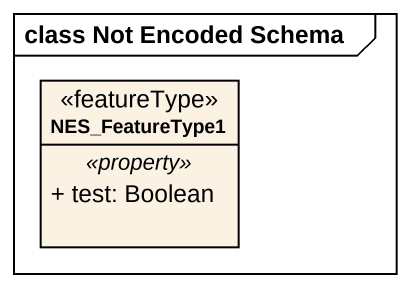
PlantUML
@startuml
mainframe class Not Encoded Schema
hide circle
hide empty members
skinparam classAttributeIconSize 0
class NES_FeatureType1 <<featureType>> {
  .. <<property>> ..
  + test: Boolean
}
@enduml
